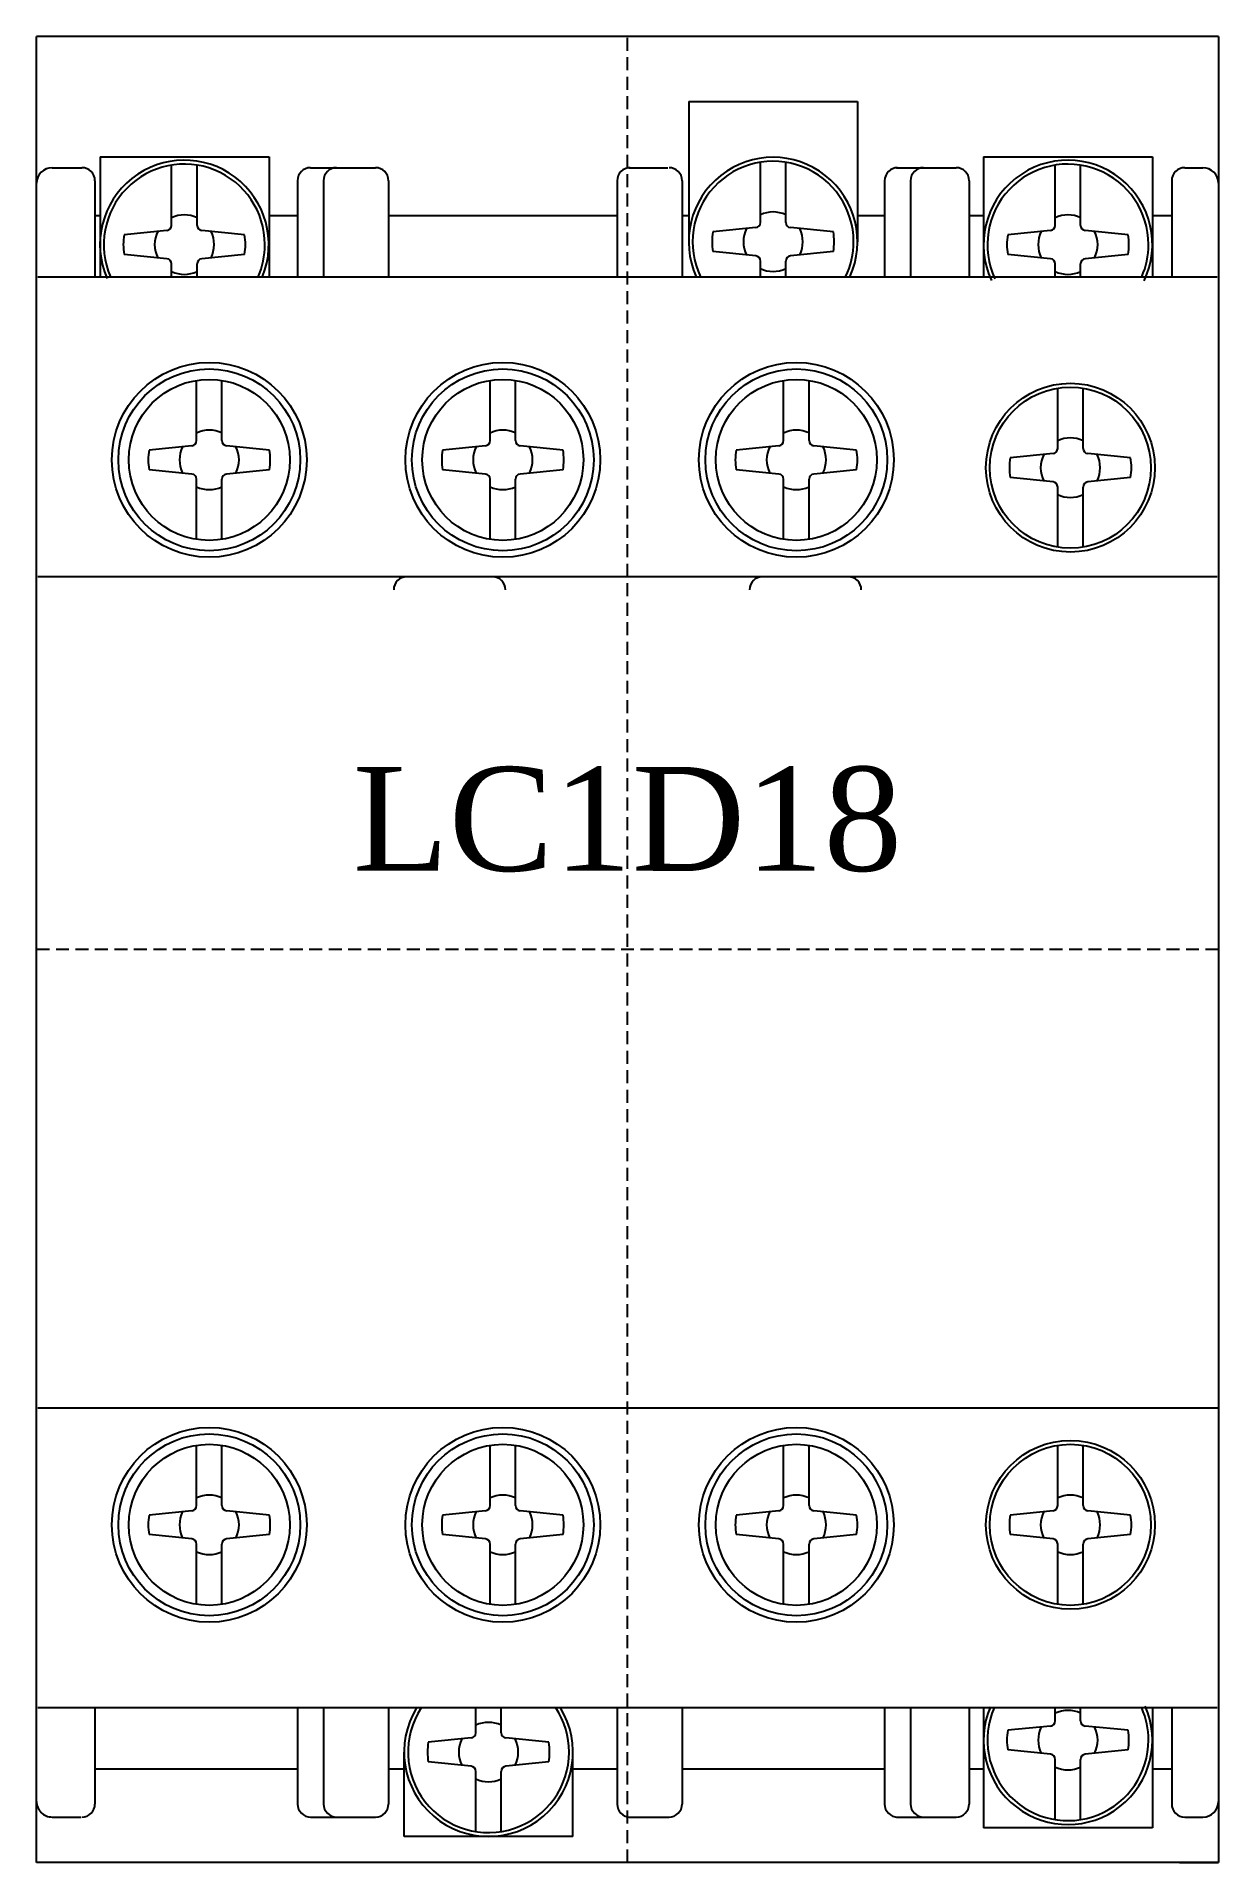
# Model space of a CAD drawing. Extents: x 0 to 45.5, y 0 to 70.3.
import ezdxf

# ---------------------------------------------------------------- set-up
doc = ezdxf.new("R2010")
doc.units = 0
doc.linetypes.add('DASHED', pattern=[0.75, 0.5, -0.25])
doc.layers.add('-15N-THT. THIẾT BỊ ĐÓNG MỞ', color=40, linetype='CONTINUOUS')
doc.styles.add('- 04.0', font='times.ttf', dxfattribs={"height": 4})

# ---------------------------------------------------------------- blocks, each defined once
blk = doc.blocks.new('06 - N - SC CTT LC1D18')
at = {"layer": '-15N-THT. THIẾT BỊ ĐÓNG MỞ'}
for p, q in [((0, -35.15), (0, 35.15)), ((45.5, 35.15), (0, 35.15)), ((45.5, 35.15), (45.5, -35.15)), ((25.105, 32.65), (25.105, 27.25)), ((25.105, 32.65), (31.605, 32.65)), ((31.605, 32.65), (31.605, 27.25)), ((2.455, 30.517), (2.455, 25.915)), ((2.455, 30.517), (8.955, 30.517)), ((8.955, 30.517), (8.955, 25.915)), ((27.866, 27.992), (27.866, 30.311)), ((28.843, 27.992), (28.843, 30.311)), ((36.455, 30.517), (36.455, 25.9)), ((36.455, 30.517), (42.955, 30.517)), ((42.955, 30.517), (42.955, 25.9)), ((0.6, 30.1), (1.75, 30.1)), ((2.25, 29.6), (2.25, 25.9)), ((5.202, 27.88), (5.202, 30.199)), ((6.178, 27.88), (6.178, 30.199)), ((10.05, 29.6), (10.05, 25.9)), ((10.55, 30.1), (13.05, 30.1)), ((11.05, 29.6), (11.05, 25.9)), ((13.55, 29.6), (13.55, 25.9)), ((22.35, 29.6), (22.35, 25.9)), ((22.8, 30.1), (24.3, 30.1)), ((24.849, 29.6), (24.849, 25.9)), ((32.649, 29.6), (32.649, 25.9)), ((33.1, 30.1), (35.399, 30.1)), ((33.649, 29.6), (33.649, 25.9)), ((35.899, 29.6), (35.899, 25.9)), ((39.216, 27.88), (39.216, 30.199)), ((40.193, 27.88), (40.193, 30.199)), ((43.699, 29.6), (43.699, 25.9)), ((44.199, 30.1), (44.9, 30.1)), ((2.25, 28.262), (2.455, 28.262)), ((8.955, 28.262), (10.05, 28.262)), ((13.55, 28.262), (22.35, 28.262)), ((24.849, 28.262), (25.105, 28.262)), ((31.605, 28.262), (32.649, 28.262)), ((35.899, 28.262), (36.455, 28.262)), ((42.955, 28.262), (43.699, 28.262)), ((5.021, 27.681), (3.371, 27.516)), ((8.01, 27.516), (6.358, 27.681)), ((27.686, 27.793), (26.035, 27.628)), ((30.674, 27.628), (29.023, 27.793)), ((39.036, 27.681), (37.385, 27.516)), ((42.024, 27.516), (40.373, 27.681)), ((5.022, 26.593), (3.371, 26.76)), ((8.01, 26.76), (6.358, 26.593)), ((27.686, 26.705), (26.035, 26.873)), ((30.674, 26.873), (29.022, 26.705)), ((39.036, 26.593), (37.385, 26.76)), ((42.024, 26.76), (40.372, 26.593)), ((5.202, 25.9), (5.202, 26.394)), ((6.178, 25.9), (6.178, 26.394)), ((27.866, 25.9), (27.866, 26.506)), ((28.843, 25.9), (28.843, 26.506)), ((39.216, 25.9), (39.216, 26.394)), ((40.193, 25.9), (40.193, 26.394)), ((0.05, 25.9), (45.45, 25.9)), ((6.161, 19.592), (6.161, 21.911)), ((7.138, 19.592), (7.138, 21.911)), ((17.461, 19.592), (17.461, 21.911)), ((18.438, 19.592), (18.438, 21.911)), ((28.761, 19.592), (28.761, 21.911)), ((29.738, 19.592), (29.738, 21.911)), ((39.31, 19.292), (39.31, 21.611)), ((40.287, 19.292), (40.287, 21.611)), ((5.981, 19.393), (4.33, 19.228)), ((8.969, 19.228), (7.318, 19.393)), ((17.281, 19.393), (15.63, 19.228)), ((20.269, 19.228), (18.618, 19.393)), ((28.581, 19.393), (26.93, 19.228)), ((31.569, 19.228), (29.918, 19.393)), ((39.13, 19.093), (37.48, 18.928)), ((42.119, 18.928), (40.467, 19.093)), ((5.981, 18.305), (4.33, 18.472)), ((8.969, 18.472), (7.317, 18.305)), ((17.281, 18.305), (15.63, 18.472)), ((20.269, 18.472), (18.617, 18.305)), ((28.581, 18.305), (26.93, 18.472)), ((31.569, 18.472), (29.917, 18.305)), ((6.161, 15.789), (6.161, 18.106)), ((7.138, 15.789), (7.138, 18.106)), ((17.461, 15.789), (17.461, 18.106)), ((18.438, 15.789), (18.438, 18.106)), ((28.761, 15.789), (28.761, 18.106)), ((29.738, 15.789), (29.738, 18.106)), ((39.13, 18.005), (37.48, 18.173)), ((39.31, 15.489), (39.31, 17.806)), ((40.287, 15.489), (40.287, 17.806)), ((42.119, 18.173), (40.467, 18.005)), ((45.45, 14.35), (0.05, 14.35)), ((0.05, -17.65), (45.5, -17.65)), ((6.161, -21.408), (6.161, -19.089)), ((7.138, -21.408), (7.138, -19.089)), ((17.461, -21.408), (17.461, -19.089)), ((18.438, -21.408), (18.438, -19.089)), ((28.761, -21.408), (28.761, -19.089)), ((29.738, -21.408), (29.738, -19.089)), ((39.31, -21.408), (39.31, -19.089)), ((40.287, -21.408), (40.287, -19.089)), ((5.981, -21.607), (4.33, -21.772)), ((8.969, -21.772), (7.318, -21.607)), ((17.281, -21.607), (15.63, -21.772)), ((20.269, -21.772), (18.618, -21.607)), ((28.581, -21.607), (26.93, -21.772)), ((31.569, -21.772), (29.918, -21.607)), ((39.13, -21.607), (37.48, -21.772)), ((42.119, -21.772), (40.467, -21.607)), ((5.981, -22.695), (4.33, -22.528)), ((6.161, -25.211), (6.161, -22.894)), ((7.138, -25.211), (7.138, -22.894)), ((8.969, -22.528), (7.317, -22.695)), ((17.281, -22.695), (15.63, -22.528)), ((17.461, -25.211), (17.461, -22.894)), ((18.438, -25.211), (18.438, -22.894)), ((20.269, -22.528), (18.617, -22.695)), ((28.581, -22.695), (26.93, -22.528)), ((28.761, -25.211), (28.761, -22.894)), ((29.738, -25.211), (29.738, -22.894)), ((31.569, -22.528), (29.917, -22.695)), ((39.13, -22.695), (37.48, -22.528)), ((39.31, -25.211), (39.31, -22.894)), ((40.287, -25.211), (40.287, -22.894)), ((42.119, -22.528), (40.467, -22.695)), ((45.45, -29.2), (0.05, -29.2)), ((2.25, -29.2), (2.25, -32.9)), ((10.05, -29.2), (10.05, -32.9)), ((11.05, -29.2), (11.05, -32.9)), ((13.55, -29.2), (13.55, -32.9)), ((16.911, -30.158), (16.911, -29.2)), ((17.888, -30.158), (17.888, -29.2)), ((22.35, -29.2), (22.35, -32.9)), ((24.849, -29.2), (24.849, -32.9)), ((32.649, -29.2), (32.649, -32.9)), ((33.649, -29.2), (33.649, -32.9)), ((35.899, -29.2), (35.899, -32.9)), ((36.455, -29.233), (36.455, -33.817)), ((39.216, -29.698), (39.216, -29.2)), ((40.193, -29.698), (40.193, -29.2)), ((42.955, -29.233), (42.955, -33.817)), ((43.699, -29.2), (43.699, -32.9)), ((39.036, -29.897), (37.385, -30.062)), ((42.024, -30.062), (40.373, -29.897)), ((14.15, -34.15), (14.15, -30.9)), ((16.731, -30.357), (15.08, -30.522)), ((19.719, -30.522), (18.068, -30.357)), ((20.65, -34.15), (20.65, -30.9)), ((39.036, -30.985), (37.385, -30.818)), ((42.024, -30.818), (40.372, -30.985)), ((10.05, -31.562), (2.25, -31.562)), ((14.15, -31.562), (13.55, -31.562)), ((16.731, -31.445), (15.08, -31.278)), ((19.719, -31.278), (18.067, -31.445)), ((22.35, -31.562), (20.65, -31.562)), ((32.649, -31.562), (24.849, -31.562)), ((36.455, -31.562), (35.899, -31.562)), ((39.216, -33.501), (39.216, -31.184)), ((40.193, -33.501), (40.193, -31.184)), ((43.699, -31.562), (42.955, -31.562)), ((16.911, -33.961), (16.911, -31.644)), ((17.888, -33.961), (17.888, -31.644)), ((0.6, -33.4), (1.7, -33.4)), ((10.55, -33.4), (13.05, -33.4)), ((22.8, -33.4), (24.349, -33.4)), ((33.1, -33.4), (35.399, -33.4)), ((44.199, -33.4), (44.9, -33.4)), ((20.65, -34.15), (14.15, -34.15)), ((42.955, -33.817), (36.455, -33.817)), ((45.5, -35.15), (0, -35.15)), ((44, -35.15), (45.5, -35.15))]:
    blk.add_line(p, q, dxfattribs=at)
at = {"layer": '-15N-THT. THIẾT BỊ ĐÓNG MỞ', "color": 6, "linetype": 'DASHED'}
for p, q in [((22.75, -35.15), (22.75, 35.15)), ((45.5, 0), (0, 0))]:
    blk.add_line(p, q, dxfattribs=at)
at = {"layer": '-15N-THT. THIẾT BỊ ĐÓNG MỞ'}
for centre, radius in [((6.65, 18.85), 3.75), ((17.95, 18.85), 3.75), ((29.25, 18.85), 3.75), ((6.65, 18.85), 3.5), ((6.65, 18.85), 3.1), ((17.95, 18.85), 3.5), ((17.95, 18.85), 3.1), ((29.25, 18.85), 3.5), ((29.25, 18.85), 3.1), ((39.799, 18.55), 3.25), ((39.799, 18.55), 3.1), ((6.65, -22.15), 3.75), ((6.65, -22.15), 3.5), ((17.95, -22.15), 3.75), ((17.95, -22.15), 3.5), ((29.25, -22.15), 3.75), ((29.25, -22.15), 3.5), ((39.799, -22.15), 3.25), ((6.65, -22.15), 3.1), ((17.95, -22.15), 3.1), ((29.25, -22.15), 3.1), ((39.799, -22.15), 3.1)]:
    blk.add_circle(centre, radius, dxfattribs=at)
for centre, radius, start, end in [((5.691, 27.138), 3.25, 337.81881, 203.65131), ((5.691, 27.138), 3.1, 0, 203.5374), ((28.355, 27.25), 3.25, 335.45482, 204.54513), ((28.355, 27.25), 3.1, 0, 205.81813), ((39.705, 27.138), 3.25, 334.50002, 205.02707), ((39.705, 27.138), 3.1, 0, 205.02725), ((0.6, 29.5), 0.6, 89.99998, 179.99996), ((1.75, 29.6), 0.5, 0, 89.99998), ((10.55, 29.6), 0.5, 89.99998, 179.99996), ((11.55, 29.6), 0.5, 89.99998, 179.99996), ((13.05, 29.6), 0.5, 0, 89.99998), ((22.85, 29.6), 0.5, 89.99998, 179.99996), ((24.349, 29.6), 0.5, 0, 89.99998), ((33.149, 29.6), 0.5, 89.99998, 179.99996), ((34.149, 29.6), 0.5, 89.99998, 179.99996), ((35.399, 29.6), 0.5, 0, 89.99998), ((44.199, 29.6), 0.5, 89.99998, 179.99996), ((44.9, 29.5), 0.6, 0, 89.99998), ((5.691, 27.138), 1.145, 64.78965, 115.28409), ((28.355, 27.25), 1.145, 64.78965, 115.28409), ((39.705, 27.138), 1.145, 64.78965, 115.28409), ((5.691, 27.138), 2.35, 170.74713, 189.24394), ((5.691, 27.138), 1.145, 153.71696, 206.38919), ((5.002, 27.88), 0.2, 275.70509, 0.00001), ((6.378, 27.88), 0.2, 180.00003, 264.29502), ((5.691, 27.138), 1.145, 333.61089, 26.2831), ((5.691, 27.138), 2.35, 350.75609, 9.25289), ((28.355, 27.25), 2.35, 170.74713, 189.24394), ((28.355, 27.25), 1.145, 153.71696, 206.38919), ((27.666, 27.992), 0.2, 275.70509, 0.00001), ((29.043, 27.992), 0.2, 180.00003, 264.29502), ((28.355, 27.25), 1.145, 333.61089, 26.2831), ((28.355, 27.25), 2.35, 350.75609, 9.25289), ((39.705, 27.138), 2.35, 170.74713, 189.24394), ((39.705, 27.138), 1.145, 153.71696, 206.38919), ((39.016, 27.88), 0.2, 275.70509, 0.00001), ((40.393, 27.88), 0.2, 180.00003, 264.29502), ((39.705, 27.138), 1.145, 333.61089, 26.2831), ((39.705, 27.138), 2.35, 350.75609, 9.25289), ((5.691, 27.138), 3.1, 336.46258, 359.99998), ((28.355, 27.25), 3.1, 334.18187, 359.99998), ((39.705, 27.138), 3.1, 336.46198, 359.99998), ((5.002, 26.394), 0.2, 0.00001, 84.20017), ((5.691, 27.138), 1.145, 244.71592, 295.21037), ((6.378, 26.394), 0.2, 95.7998, 179.99996), ((27.666, 26.506), 0.2, 0.00001, 84.20017), ((28.355, 27.25), 1.145, 244.71592, 295.21037), ((29.043, 26.506), 0.2, 95.7998, 179.99996), ((39.016, 26.394), 0.2, 0.00001, 84.20017), ((39.705, 27.138), 1.145, 244.71592, 295.21037), ((40.393, 26.394), 0.2, 95.7998, 179.99996), ((6.65, 18.85), 1.145, 64.78965, 115.28409), ((17.95, 18.85), 1.145, 64.78965, 115.28409), ((29.25, 18.85), 1.145, 64.78965, 115.28409), ((39.799, 18.55), 1.145, 64.78965, 115.28409), ((6.65, 18.85), 2.35, 170.74713, 189.24394), ((6.65, 18.85), 1.145, 153.71696, 206.38919), ((5.961, 19.592), 0.2, 275.70509, 0.00001), ((7.338, 19.592), 0.2, 180.00003, 264.29502), ((6.65, 18.85), 1.145, 333.61089, 26.2831), ((6.65, 18.85), 2.35, 350.75609, 9.25289), ((17.95, 18.85), 2.35, 170.74713, 189.24394), ((17.95, 18.85), 1.145, 153.71696, 206.38919), ((17.261, 19.592), 0.2, 275.70509, 0.00001), ((18.638, 19.592), 0.2, 180.00003, 264.29502), ((17.95, 18.85), 1.145, 333.61089, 26.2831), ((17.95, 18.85), 2.35, 350.75609, 9.25289), ((29.25, 18.85), 2.35, 170.74713, 189.24394), ((29.25, 18.85), 1.145, 153.71696, 206.38919), ((28.561, 19.592), 0.2, 275.70509, 0.00001), ((29.938, 19.592), 0.2, 180.00003, 264.29502), ((29.25, 18.85), 1.145, 333.61089, 26.2831), ((29.25, 18.85), 2.35, 350.75609, 9.25289), ((39.799, 18.55), 1.145, 153.71696, 206.38919), ((39.11, 19.292), 0.2, 275.70509, 0.00001), ((40.487, 19.292), 0.2, 180.00003, 264.29502), ((39.799, 18.55), 1.145, 333.61089, 26.2831), ((5.961, 18.106), 0.2, 0.00001, 84.20017), ((7.338, 18.106), 0.2, 95.7998, 179.99996), ((17.261, 18.106), 0.2, 0.00001, 84.20017), ((18.638, 18.106), 0.2, 95.7998, 179.99996), ((28.561, 18.106), 0.2, 0.00001, 84.20017), ((29.938, 18.106), 0.2, 95.7998, 179.99996), ((39.799, 18.55), 2.35, 170.74713, 189.24394), ((39.799, 18.55), 2.35, 350.75609, 9.25289), ((6.65, 18.85), 1.145, 244.71592, 295.21037), ((17.95, 18.85), 1.145, 244.71592, 295.21037), ((29.25, 18.85), 1.145, 244.71592, 295.21037), ((39.11, 17.806), 0.2, 0.00001, 84.20017), ((40.487, 17.806), 0.2, 95.7998, 179.99996), ((39.799, 18.55), 1.145, 244.71592, 295.21037), ((14.25, 13.85), 0.5, 89.99998, 179.99996), ((17.55, 13.85), 0.5, 0, 89.99998), ((27.95, 13.85), 0.5, 89.99998, 179.99996), ((31.25, 13.85), 0.5, 0, 89.99998), ((6.65, -22.15), 1.145, 64.78965, 115.28409), ((17.95, -22.15), 1.145, 64.78965, 115.28409), ((29.25, -22.15), 1.145, 64.78965, 115.28409), ((39.799, -22.15), 1.145, 64.78965, 115.28409), ((6.65, -22.15), 2.35, 170.74713, 189.24394), ((6.65, -22.15), 1.145, 153.71696, 206.38919), ((5.961, -21.408), 0.2, 275.70509, 0.00001), ((7.338, -21.408), 0.2, 180.00003, 264.29502), ((6.65, -22.15), 1.145, 333.61089, 26.2831), ((6.65, -22.15), 2.35, 350.75609, 9.25289), ((17.95, -22.15), 2.35, 170.74713, 189.24394), ((17.95, -22.15), 1.145, 153.71696, 206.38919), ((17.261, -21.408), 0.2, 275.70509, 0.00001), ((18.638, -21.408), 0.2, 180.00003, 264.29502), ((17.95, -22.15), 1.145, 333.61089, 26.2831), ((17.95, -22.15), 2.35, 350.75609, 9.25289), ((29.25, -22.15), 2.35, 170.74713, 189.24394), ((29.25, -22.15), 1.145, 153.71696, 206.38919), ((28.561, -21.408), 0.2, 275.70509, 0.00001), ((29.938, -21.408), 0.2, 180.00003, 264.29502), ((29.25, -22.15), 1.145, 333.61089, 26.2831), ((29.25, -22.15), 2.35, 350.75609, 9.25289), ((39.799, -22.15), 2.35, 170.74713, 189.24394), ((39.799, -22.15), 1.145, 153.71696, 206.38919), ((39.11, -21.408), 0.2, 275.70509, 0.00001), ((40.487, -21.408), 0.2, 180.00003, 264.29502), ((39.799, -22.15), 1.145, 333.61089, 26.2831), ((39.799, -22.15), 2.35, 350.75609, 9.25289), ((5.961, -22.894), 0.2, 0.00001, 84.20017), ((6.65, -22.15), 1.145, 244.71592, 295.21037), ((7.338, -22.894), 0.2, 95.7998, 179.99996), ((17.261, -22.894), 0.2, 0.00001, 84.20017), ((17.95, -22.15), 1.145, 244.71592, 295.21037), ((18.638, -22.894), 0.2, 95.7998, 179.99996), ((28.561, -22.894), 0.2, 0.00001, 84.20017), ((29.25, -22.15), 1.145, 244.71592, 295.21037), ((29.938, -22.894), 0.2, 95.7998, 179.99996), ((39.11, -22.894), 0.2, 0.00001, 84.20017), ((39.799, -22.15), 1.145, 244.71592, 295.21037), ((40.487, -22.894), 0.2, 95.7998, 179.99996), ((17.4, -30.9), 3.25, 148.46176, 31.53819), ((17.4, -30.9), 3.1, 146.74405, 359.99998), ((17.4, -30.9), 3.1, 0, 33.25594), ((39.705, -30.44), 3.25, 156.66503, 23.7544), ((39.705, -30.44), 3.1, 156.42193, 359.99998), ((39.705, -30.44), 1.145, 64.78965, 115.28409), ((39.705, -30.44), 3.1, 0, 23.57802), ((16.711, -30.158), 0.2, 275.70509, 0.00001), ((17.4, -30.9), 1.145, 64.78965, 115.28409), ((18.088, -30.158), 0.2, 180.00003, 264.29502), ((39.705, -30.44), 2.35, 170.74713, 189.24394), ((39.705, -30.44), 1.145, 153.71696, 206.38919), ((39.016, -29.698), 0.2, 275.70509, 0.00001), ((40.393, -29.698), 0.2, 180.00003, 264.29502), ((39.705, -30.44), 1.145, 333.61089, 26.2831), ((39.705, -30.44), 2.35, 350.75609, 9.25289), ((17.4, -30.9), 2.35, 170.74713, 189.24394), ((17.4, -30.9), 1.145, 153.71696, 206.38919), ((17.4, -30.9), 1.145, 333.61089, 26.2831), ((17.4, -30.9), 2.35, 350.75609, 9.25289), ((16.711, -31.644), 0.2, 0.00001, 84.20017), ((18.088, -31.644), 0.2, 95.7998, 179.99996), ((39.016, -31.184), 0.2, 0.00001, 84.20017), ((39.705, -30.44), 1.145, 244.71592, 295.21037), ((40.393, -31.184), 0.2, 95.7998, 179.99996), ((17.4, -30.9), 1.145, 244.71592, 295.21037), ((0.6, -32.8), 0.6, 179.99996, 270), ((1.75, -32.9), 0.5, 270.00003, 0.00001), ((10.55, -32.9), 0.5, 179.99996, 270), ((11.55, -32.9), 0.5, 179.99996, 270), ((13.05, -32.9), 0.5, 270.00003, 0.00001), ((22.85, -32.9), 0.5, 179.99996, 270), ((24.349, -32.9), 0.5, 270.00003, 0.00001), ((33.149, -32.9), 0.5, 179.99996, 270), ((34.149, -32.9), 0.5, 179.99996, 270), ((35.399, -32.9), 0.5, 270.00003, 0.00001), ((44.199, -32.9), 0.5, 179.99996, 270), ((44.9, -32.8), 0.6, 270.00003, 0.00001)]:
    blk.add_arc(centre, radius, start, end, dxfattribs=at)
at = {"layer": '-15N-THT. THIẾT BỊ ĐÓNG MỞ', "color": 3, "insert": (22.75, 5), "char_height": 4, "width": 17.1825, "attachment_point": 5, "style": '- 04.0'}
blk.add_mtext('LC1D18', dxfattribs=at)

msp = doc.modelspace()

# ---------------------------------------------------------------- block references
msp.add_blockref('06 - N - SC CTT LC1D18', (0, 35.15))

doc.saveas('drawing.dxf')
